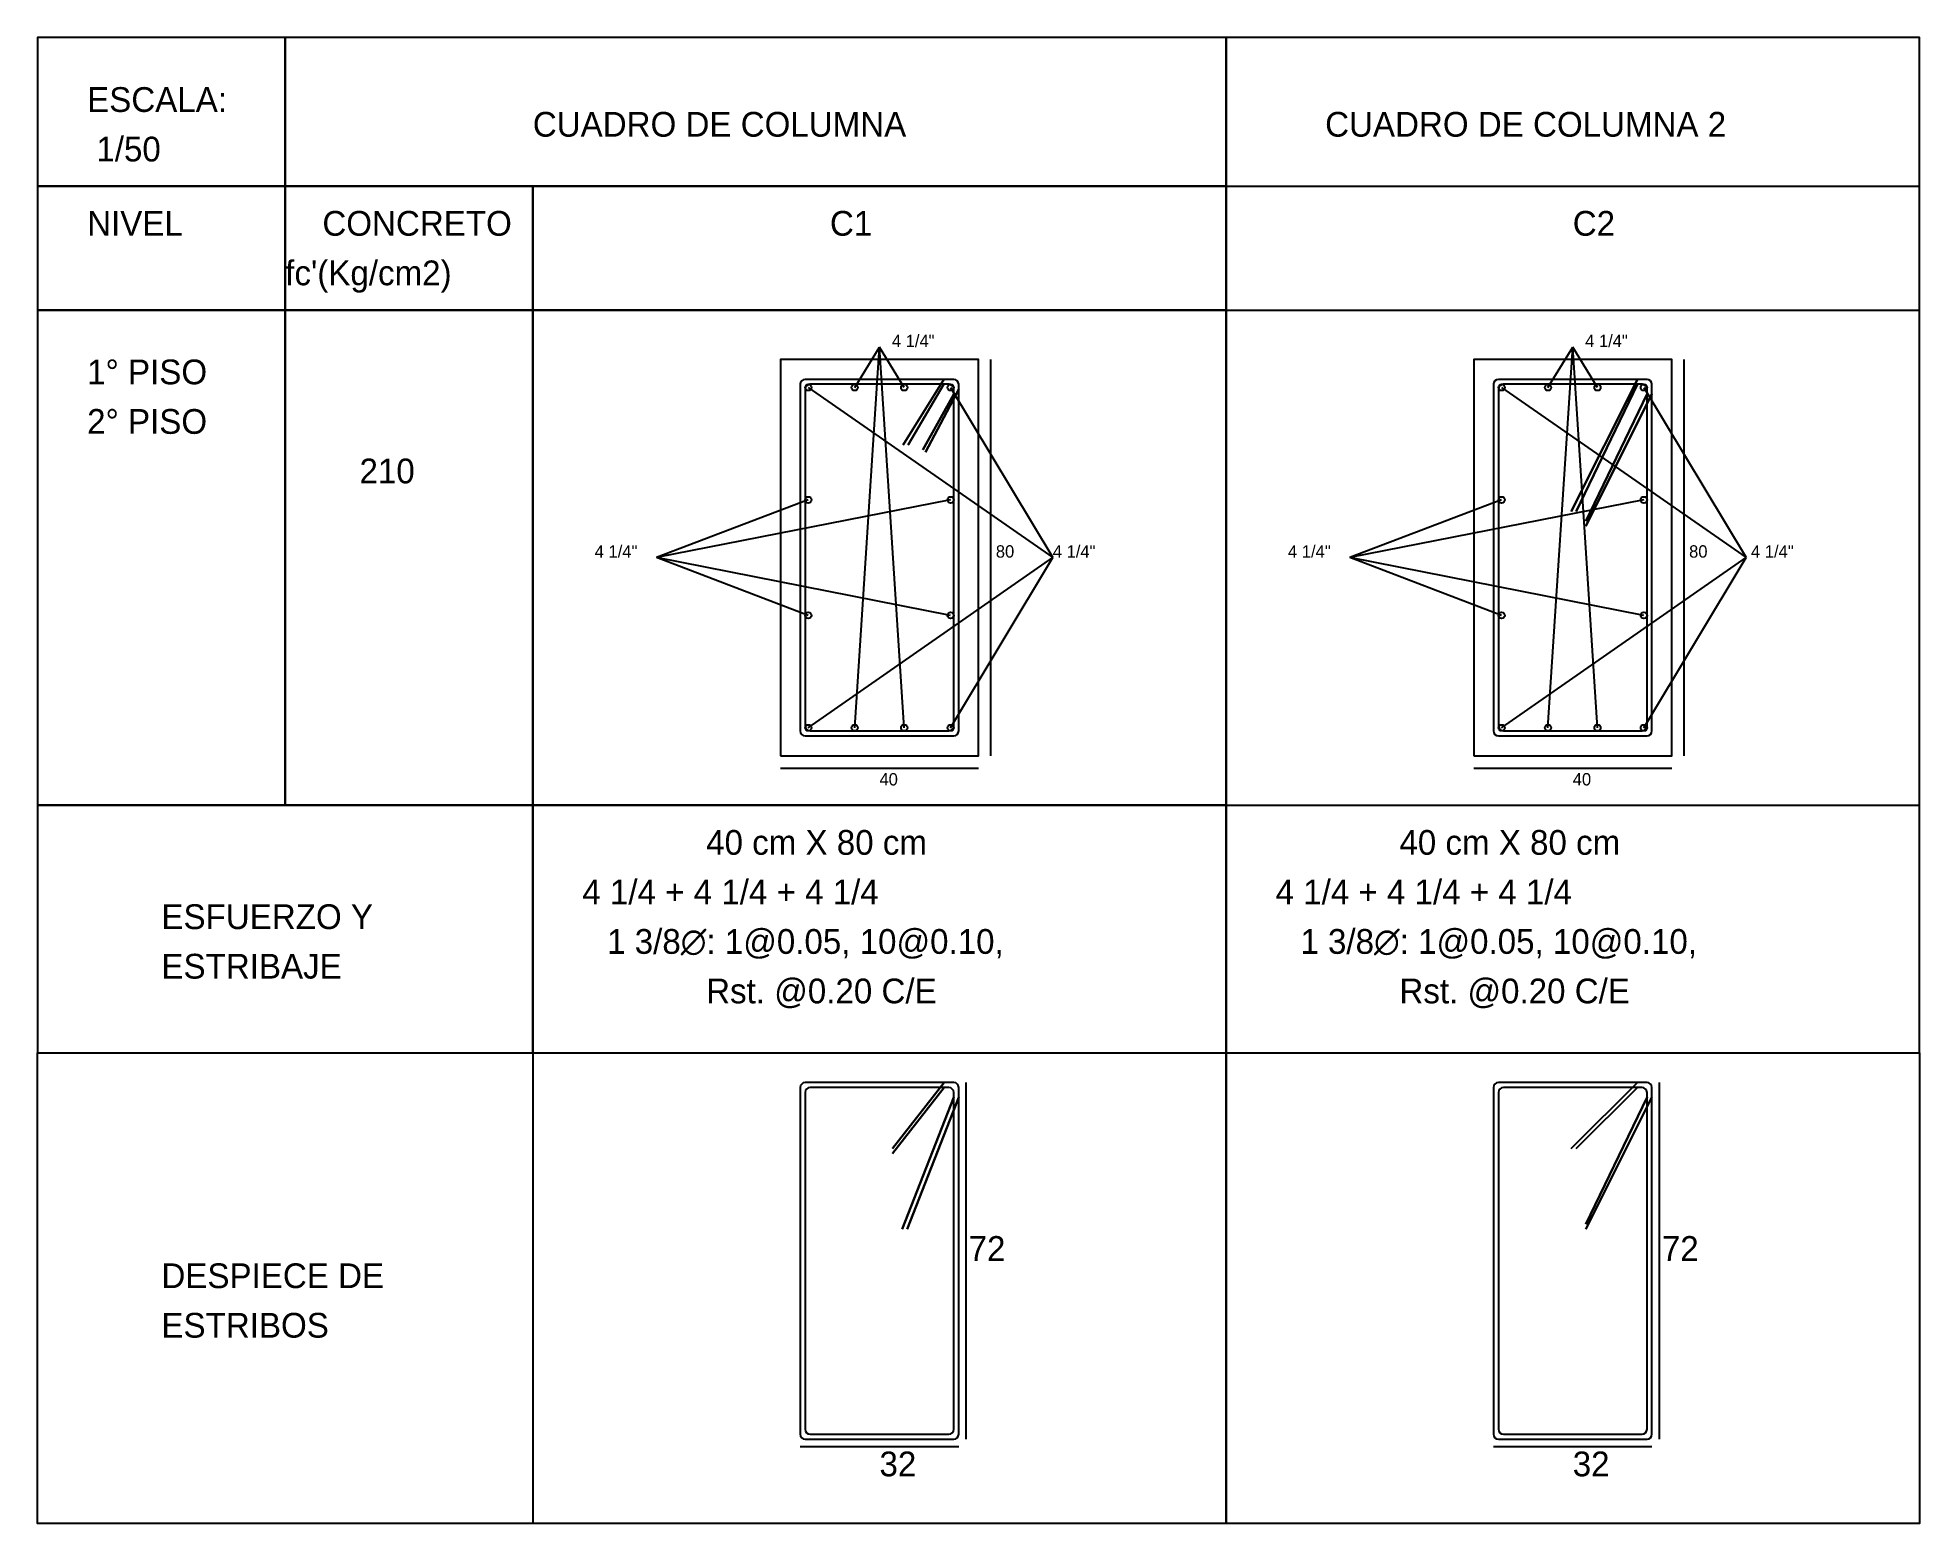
# Model space of a CAD drawing. Header units: metres. Extents: x 0 to 7.6, y -1.9 to 4.1.
import ezdxf

# ---------------------------------------------------------------- set-up
doc = ezdxf.new("R2010")
doc.units = ezdxf.units.M

msp = doc.modelspace()

# ---------------------------------------------------------------- linework, layer by layer
at = {"color": 1}
for p, q in [((1, 1), (1, 4.1)), ((1, 4.1), (1, 1)), ((7.6, 0), (7.6, 4.1)), ((0, 3.5), (4.8, 3.5)), ((4.8, 3.5), (0, 3.5)), ((2, 0), (2, 3.5)), ((2, 3.5), (2, 0)), ((4.8, 3.5), (7.6, 3.5)), ((4.8, 3), (0, 3)), ((4.8, 3), (7.6, 3)), ((3.3, 1.3127), (3.4, 2.85)), ((3.3, 2.6873), (3.4, 2.85)), ((3.5, 1.3127), (3.4, 2.85)), ((3.5, 2.6873), (3.4, 2.85)), ((6.1, 1.3127), (6.2, 2.85)), ((6.1, 2.6873), (6.2, 2.85)), ((6.3, 1.3127), (6.2, 2.85)), ((6.3, 2.6873), (6.2, 2.85)), ((4.8, 1), (0, 1)), ((4.8, 1), (7.6, 1)), ((2, 0), (2, -1.9)), ((7.6, 0), (7.6, -1.9))]:
    msp.add_line(p, q, dxfattribs=at)
for p, q in [((0, 3), (4.8, 3)), ((0, 1), (4.8, 1))]:
    msp.add_line(p, q)
at = {"color": 8}
for p, q in [((3.85, 1.2), (3.85, 2.8)), ((6.65, 1.2), (6.65, 2.8)), ((3, 1.15), (3.8, 1.15)), ((5.8, 1.15), (6.6, 1.15)), ((3.75, -1.56), (3.75, -0.12)), ((6.55, -1.56), (6.55, -0.12)), ((3.08, -1.59), (3.72, -1.59)), ((5.88, -1.59), (6.52, -1.59))]:
    msp.add_line(p, q, dxfattribs=at)
at = {"color": 3}
for p, q in [((3.08, 2.7), (3.08, 1.3)), ((3.7, 2.72), (3.1, 2.72)), ((3.1, 2.68), (3.1, 1.32)), ((3.68, 2.7), (3.12, 2.7)), ((3.4957, 2.4557), (3.66, 2.72)), ((3.66, 2.72), (3.4957, 2.4557)), ((3.5157, 2.4557), (3.66, 2.7)), ((3.66, 2.7), (3.5157, 2.4557)), ((3.5757, 2.4357), (3.7, 2.66)), ((3.7, 2.66), (3.5757, 2.4357)), ((3.5857, 2.4257), (3.72, 2.68)), ((3.72, 2.68), (3.5857, 2.4257)), ((3.7, 1.32), (3.7, 2.68)), ((3.72, 1.3), (3.72, 2.7)), ((5.88, 2.7), (5.88, 1.3)), ((6.5, 2.72), (5.9, 2.72)), ((5.9, 2.68), (5.9, 1.32)), ((6.48, 2.7), (5.92, 2.7)), ((6.461, 2.72), (6.1943, 2.1867)), ((6.1943, 2.1867), (6.461, 2.72)), ((6.461, 2.7), (6.2143, 2.1867)), ((6.2143, 2.1867), (6.461, 2.7)), ((6.52, 2.661), (6.2533, 2.1277)), ((6.2533, 2.1277), (6.52, 2.661)), ((6.5, 2.661), (6.2533, 2.1477)), ((6.2533, 2.1477), (6.5, 2.661)), ((6.5, 1.32), (6.5, 2.68)), ((6.52, 1.3), (6.52, 2.7)), ((3.12, 1.3), (3.68, 1.3)), ((5.92, 1.3), (6.48, 1.3)), ((3.1, 1.28), (3.7, 1.28)), ((5.9, 1.28), (6.5, 1.28)), ((3.08, -0.14), (3.08, -1.54)), ((3.7, -0.12), (3.1, -0.12)), ((3.68, -0.14), (3.12, -0.14)), ((3.661, -0.12), (3.4533, -0.3867)), ((3.4533, -0.3867), (3.661, -0.12)), ((3.661, -0.14), (3.4533, -0.4067)), ((3.4533, -0.4067), (3.661, -0.14)), ((3.72, -1.54), (3.72, -0.14)), ((5.88, -0.14), (5.88, -1.54)), ((6.5, -0.12), (5.9, -0.12)), ((6.48, -0.14), (5.92, -0.14)), ((6.461, -0.12), (6.1943, -0.3867)), ((6.1943, -0.3867), (6.461, -0.12)), ((6.461, -0.14), (6.2143, -0.3867)), ((6.2143, -0.3867), (6.461, -0.14)), ((6.52, -1.54), (6.52, -0.14)), ((3.1, -0.16), (3.1, -1.52)), ((3.7, -0.179), (3.4923, -0.7123)), ((3.4923, -0.7123), (3.7, -0.179)), ((3.72, -0.179), (3.5123, -0.7123)), ((3.5123, -0.7123), (3.72, -0.179)), ((3.7, -1.52), (3.7, -0.16)), ((5.9, -0.16), (5.9, -1.52)), ((6.52, -0.179), (6.2533, -0.7123)), ((6.2533, -0.7123), (6.52, -0.179)), ((6.5, -0.179), (6.2533, -0.6923)), ((6.2533, -0.6923), (6.5, -0.179)), ((6.5, -1.52), (6.5, -0.16)), ((3.1, -1.56), (3.7, -1.56)), ((3.12, -1.54), (3.68, -1.54)), ((5.9, -1.56), (6.5, -1.56)), ((5.92, -1.54), (6.48, -1.54))]:
    msp.add_line(p, q, dxfattribs=at)
at = {"color": 6}
for p, q in [((3.1127, 2.6873), (4.1, 2)), ((3.6873, 2.6873), (4.1, 2)), ((5.9127, 2.6873), (6.9, 2)), ((6.4873, 2.6873), (6.9, 2)), ((3.1127, 1.3127), (4.1, 2)), ((3.6873, 1.3127), (4.1, 2)), ((5.9127, 1.3127), (6.9, 2)), ((6.4873, 1.3127), (6.9, 2))]:
    msp.add_line(p, q, dxfattribs=at)
at = {"color": 2}
for p, q in [((3.1127, 2.2333), (2.5, 2)), ((3.6873, 2.2333), (2.5, 2)), ((5.9127, 2.2333), (5.3, 2)), ((6.4873, 2.2333), (5.3, 2)), ((3.1127, 1.7667), (2.5, 2)), ((3.6873, 1.7667), (2.5, 2)), ((5.9127, 1.7667), (5.3, 2)), ((6.4873, 1.7667), (5.3, 2))]:
    msp.add_line(p, q, dxfattribs=at)
at = {"color": 1}
for points in [[(0, 0, 0), (4.8, 0, 0), (4.8, 4.1, 0), (0, 4.1, 0), (0, 0, 0)], [(4.8, 0, 0), (7.6, 0, 0), (7.6, 4.1, 0), (4.8, 4.1, 0), (4.8, 0, 0)], [(0, 0, 0), (4.8, 0, 0), (4.8, -1.9, 0), (0, -1.9, 0), (0, 0, 0)], [(4.8, 0, 0), (7.6, 0, 0), (7.6, -1.9, 0), (4.8, -1.9, 0), (4.8, 0, 0)]]:
    msp.add_polyline3d(points, dxfattribs=at)
at = {"color": 5}
for points in [[(3, 1.2, 0), (3.8, 1.2, 0), (3.8, 2.8, 0), (3, 2.8, 0), (3, 1.2, 0)], [(5.8, 1.2, 0), (6.6, 1.2, 0), (6.6, 2.8, 0), (5.8, 2.8, 0), (5.8, 1.2, 0)]]:
    msp.add_polyline3d(points, dxfattribs=at)
for centre in [(3.1127, 2.6873), (3.3, 2.6873), (3.5, 2.6873), (3.6873, 2.6873), (5.9127, 2.6873), (6.1, 2.6873), (6.3, 2.6873), (6.4873, 2.6873), (3.1127, 2.2333), (3.6873, 2.2333), (5.9127, 2.2333), (6.4873, 2.2333), (3.1127, 1.7667), (3.6873, 1.7667), (5.9127, 1.7667), (6.4873, 1.7667), (3.1127, 1.3127), (3.3, 1.3127), (3.5, 1.3127), (3.6873, 1.3127), (5.9127, 1.3127), (6.1, 1.3127), (6.3, 1.3127), (6.4873, 1.3127)]:
    msp.add_circle(centre, 0.0127)
at = {"color": 3}
for centre, start, end in [((3.1, 2.7), 90, 180), ((3.12, 2.68), 90, 180), ((3.68, 2.68), 0, 90), ((3.7, 2.7), 0, 90), ((5.9, 2.7), 90, 180), ((5.92, 2.68), 90, 180), ((6.48, 2.68), 0, 90), ((6.5, 2.7), 0, 90), ((3.1, 1.3), 180, 270), ((3.12, 1.32), 180, 270), ((3.68, 1.32), 270, 0), ((3.7, 1.3), 270, 0), ((5.9, 1.3), 180, 270), ((5.92, 1.32), 180, 270), ((6.48, 1.32), 270, 0), ((6.5, 1.3), 270, 0), ((3.1, -0.14), 90, 180), ((3.12, -0.16), 90, 180), ((3.68, -0.16), 0, 90), ((3.7, -0.14), 0, 90), ((5.9, -0.14), 90, 180), ((5.92, -0.16), 90, 180), ((6.48, -0.16), 0, 90), ((6.5, -0.14), 0, 90), ((3.12, -1.52), 180, 270), ((3.68, -1.52), 270, 0), ((5.92, -1.52), 180, 270), ((6.48, -1.52), 270, 0), ((3.1, -1.54), 180, 270), ((3.7, -1.54), 270, 0), ((5.9, -1.54), 180, 270), ((6.5, -1.54), 270, 0)]:
    msp.add_arc(centre, 0.02, start, end, dxfattribs=at)

# ---------------------------------------------------------------- texts
for s, height, p in [('ESCALA:', 0.1, (0.2, 3.8)), ('CUADRO DE COLUMNA', 0.1, (2, 3.7)), ('CUADRO DE COLUMNA 2', 0.1, (5.2, 3.7)), (' 1/50', 0.1, (0.2, 3.6)), ('NIVEL', 0.1, (0.2, 3.3)), ('CONCRETO', 0.1, (1.15, 3.3)), ('C1', 0.1, (3.2, 3.3)), ('C2', 0.1, (6.2, 3.3)), ("fc'(Kg/cm2)", 0.1, (1, 3.1)), ('1° PISO', 0.1, (0.2, 2.7)), ('2° PISO', 0.1, (0.2, 2.5)), ('210', 0.1, (1.3, 2.3)), ('80', 0.05, (3.87, 2)), ('80', 0.05, (6.67, 2)), ('40', 0.05, (3.4, 1.08)), ('40', 0.05, (6.2, 1.08)), ('40 cm X 80 cm', 0.1, (2.7, 0.8)), ('40 cm X 80 cm', 0.1, (5.5, 0.8)), ('4 1/4 + 4 1/4 + 4 1/4', 0.1, (2.2, 0.6)), ('4 1/4 + 4 1/4 + 4 1/4', 0.1, (5, 0.6)), ('ESFUERZO Y', 0.1, (0.5, 0.5)), ('1 3/8∅: 1@0.05, 10@0.10,', 0.1, (2.3, 0.4)), ('1 3/8∅: 1@0.05, 10@0.10,', 0.1, (5.1, 0.4)), ('ESTRIBAJE', 0.1, (0.5, 0.3)), ('Rst. @0.20 C/E', 0.1, (2.7, 0.2)), ('Rst. @0.20 C/E', 0.1, (5.5, 0.2)), ('DESPIECE DE', 0.1, (0.5, -0.95)), ('ESTRIBOS', 0.1, (0.5, -1.15))]:
    msp.add_text(s, height=height).set_placement(p)
at = {"color": 1}
for p in [(3.45, 2.85), (6.25, 2.85)]:
    msp.add_text('4 1/4"', height=0.05, dxfattribs=at).set_placement(p)
at = {"color": 2}
for p in [(2.25, 2), (5.05, 2)]:
    msp.add_text('4 1/4"', height=0.05, dxfattribs=at).set_placement(p)
at = {"color": 6}
for p in [(4.1, 2), (6.92, 2)]:
    msp.add_text('4 1/4"', height=0.05, dxfattribs=at).set_placement(p)
at = {"color": 8}
for s, p in [('72', (3.76, -0.84)), ('72', (6.56, -0.84)), ('32', (3.4, -1.71)), ('32', (6.2, -1.71))]:
    msp.add_text(s, height=0.1, dxfattribs=at).set_placement(p)

doc.saveas('drawing.dxf')
